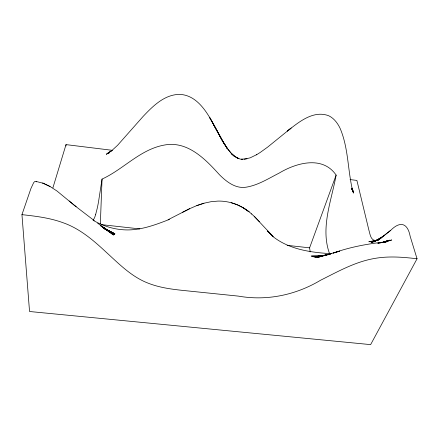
<?xml version="1.0" encoding="UTF-8"?>
<svg xmlns="http://www.w3.org/2000/svg" width="439" height="439" viewBox="0 0 439 439"><rect width="100%" height="100%" fill="white"/><g stroke="black" fill="none" stroke-linecap="round" stroke-linejoin="round"><path stroke-width="0.66" d="M100.35 223.83L102.046 179.09C123.48 169.273 140.063 149.562 163.934 145.133C187.321 140.414 205.32 159.055 219.495 174.771C226.475 181.735 235.534 188.863 246.054 187.201C258.066 185.274 268.481 178.503 279.149 173.098C296.171 162.869 322.577 155.307 336.126 175.09C331.555 200.612 320.196 227.846 329.519 253.588C309.424 252.304 288.341 249.089 272.207 235.99M102.046 179.09L98.457 202.187A39.005 3.688 -83.4 0 1 97.206 208.41L95.724 214.248M52.916 187.777L66.015 144.618L111.896 150.264M390.694 230.343L377.968 240.385L390.694 230.343C400.395 220.587 407.732 223.27 410.158 236.275L417.05 258.769L370.637 344.62L29.545 311.503L21.95 214.649L30.917 188.54L33.693 182.591L34.654 181.614L35.636 181.334L43.077 183.206M310.17 251.904L309.605 247.843L336.126 175.09M93.238 220.12L94.429 217.98A52.17 4.983 -83.5 0 0 95.724 214.254M291.233 127.979L287.375 131.096C298.685 122.163 313.369 109.876 328.762 115.775C334.019 118.283 337.657 123.194 340.099 128.336C348.588 148.162 347.639 170.392 352.747 191.102L352.281 189.017L353.439 193.078L352.012 188.084L353.532 192.491L351.853 188.748M290.168 128.846L267.653 147.098L260.201 152.465L256.447 154.824L256.81 154.594L250.186 157.826L244.046 159.264M383.28 236.358L384.707 235.233L373.737 242.026L381.903 237.4L371.877 242.388L376.86 240.21M382.846 242.52L385.085 241.324L382.654 242.569M182.388 212.388L189.483 208.788L167.95 219.796M383.181 242.569L387.363 240.632L383.252 242.449M189.56 208.734L196.798 205.595L203.937 203.235M376.975 240.062L371.026 242.416L377.117 240.226L368.848 241.774L376.141 240.495M383.406 242.547L389.58 240.149L382.775 242.652M107.747 153.43L107.061 153.694L112.175 150.33L106.342 154.308L111.846 150.544L117.564 145.304L143.081 116.478C152.756 106.233 164.219 94.698 179.266 94.38C196.623 94.758 206.928 111.89 214.139 125.45M167.791 220.054L169.459 219.423M167.237 220.263C153.238 225.651 138.559 230.914 123.31 229.773A46.759 33.979 9.7 0 1 114.239 228.527C106.798 226.952 99.68 224.055 93.084 220.285M196.798 205.595L203.987 203.213L211.022 201.704L217.98 201.089C229.191 200.842 240.215 204.832 248.984 211.752L243.316 207.834L237.367 204.788L231.155 202.642M383.412 242.46L391.692 239.963L385.102 241.911L377.798 243.277L387.22 241.68C368.859 243.612 350.607 246.817 333.185 253.094L339.709 251.113L317.408 257.495L331.456 253.555L316.766 257.32L330.572 253.874L315.471 257.078L326.122 255.086M246.981 158.808L241.335 159.192L242.756 159.297M326.128 255.043L314.818 256.98L326.594 255.152M326.594 255.13L314.176 256.886L322.297 255.877M108.093 153.112L109.399 152.937M324.333 255.586L313.539 256.777L322.193 255.97M322.204 255.91L312.919 256.639L322.747 256.014L311.739 256.25L322.555 256.063M321.172 256.151L322.539 256.102M320.475 256.162L322.489 256.14L311.191 255.964M375.263 240.583C370.384 239.908 370.028 233.691 368.837 229.921L356.896 180.424L350.064 179.584M417.05 258.769C403.134 257.122 388.965 255.953 375.065 258.373C355.541 261.578 338.09 271.483 320.629 280.208C295.771 295.057 267.011 301.127 238.41 296.122L186.751 290.816C173.608 289.493 160.262 288.011 147.899 283.073C131.31 276.647 118.706 263.581 105.804 251.854C93.156 240.073 79.607 228.478 63.029 222.716C49.854 217.876 35.828 216.169 21.95 214.649M101.683 224.664L139.86 228.917M287.111 245.335L309.605 247.843M241.362 159.198C240.687 159.834 231.342 155.132 238.821 158.611M105.245 229.109L108.691 231.04L103.906 228.264M114.903 233.855L104.641 228.774M238.849 158.627L233.921 155.829M103.884 228.247L108.515 230.952L114.826 233.899L104.575 228.697M50.041 186.498L42.841 183.096L50.041 186.498L56.971 190.998L75.969 206.643L75.316 206.1L94.286 220.636M108.515 230.952L114.744 233.943L108.428 230.898L114.667 233.976L108.34 230.837L114.584 234.014L108.252 230.777L114.508 234.047L108.164 230.711L114.425 234.08L108.076 230.651L114.349 234.119L107.989 230.59L101.48 226.272L114.184 234.206M109.042 231.084L103.714 228.324M105.958 229.542L108.779 231.068L105.338 229.18M105.3 229.169L108.691 231.04M107.895 230.53L114.266 234.163L101.585 226.409M107.807 230.48L97.584 223.171M233.844 155.774L236.325 157.475M243.239 207.795L248.984 211.752M36.141 181.488L36.651 181.861M251.547 213.892L254.368 216.476M248.908 211.691L251.712 214.029M69.186 200.985L75.969 206.643M231.523 153.655L233.943 155.85L231.622 153.732M231.551 153.672L233.943 155.85M231.572 153.688L233.992 155.905M272.399 235.77L267.499 231.062L273.14 236.533L254.203 216.317L259.498 221.755M227.051 148.157L231.704 153.864L227.182 148.294L222.754 141.331M227.215 148.366L222.798 141.369L227.254 148.448L222.836 141.424L214.029 125.384L222.93 141.682M351.974 189.116L352.561 190.18L351.743 188.6M351.765 188.666L352.896 190.91L351.842 188.71M66.015 144.618L66.031 145.962M328.789 254.587L327.456 254.834L328.789 254.587M113.498 234.986L100.416 225.569L113.498 234.986M214.166 125.516L209.551 117.345L214.166 125.516M222.902 141.583L214.073 125.384L222.902 141.583"/></g></svg>
